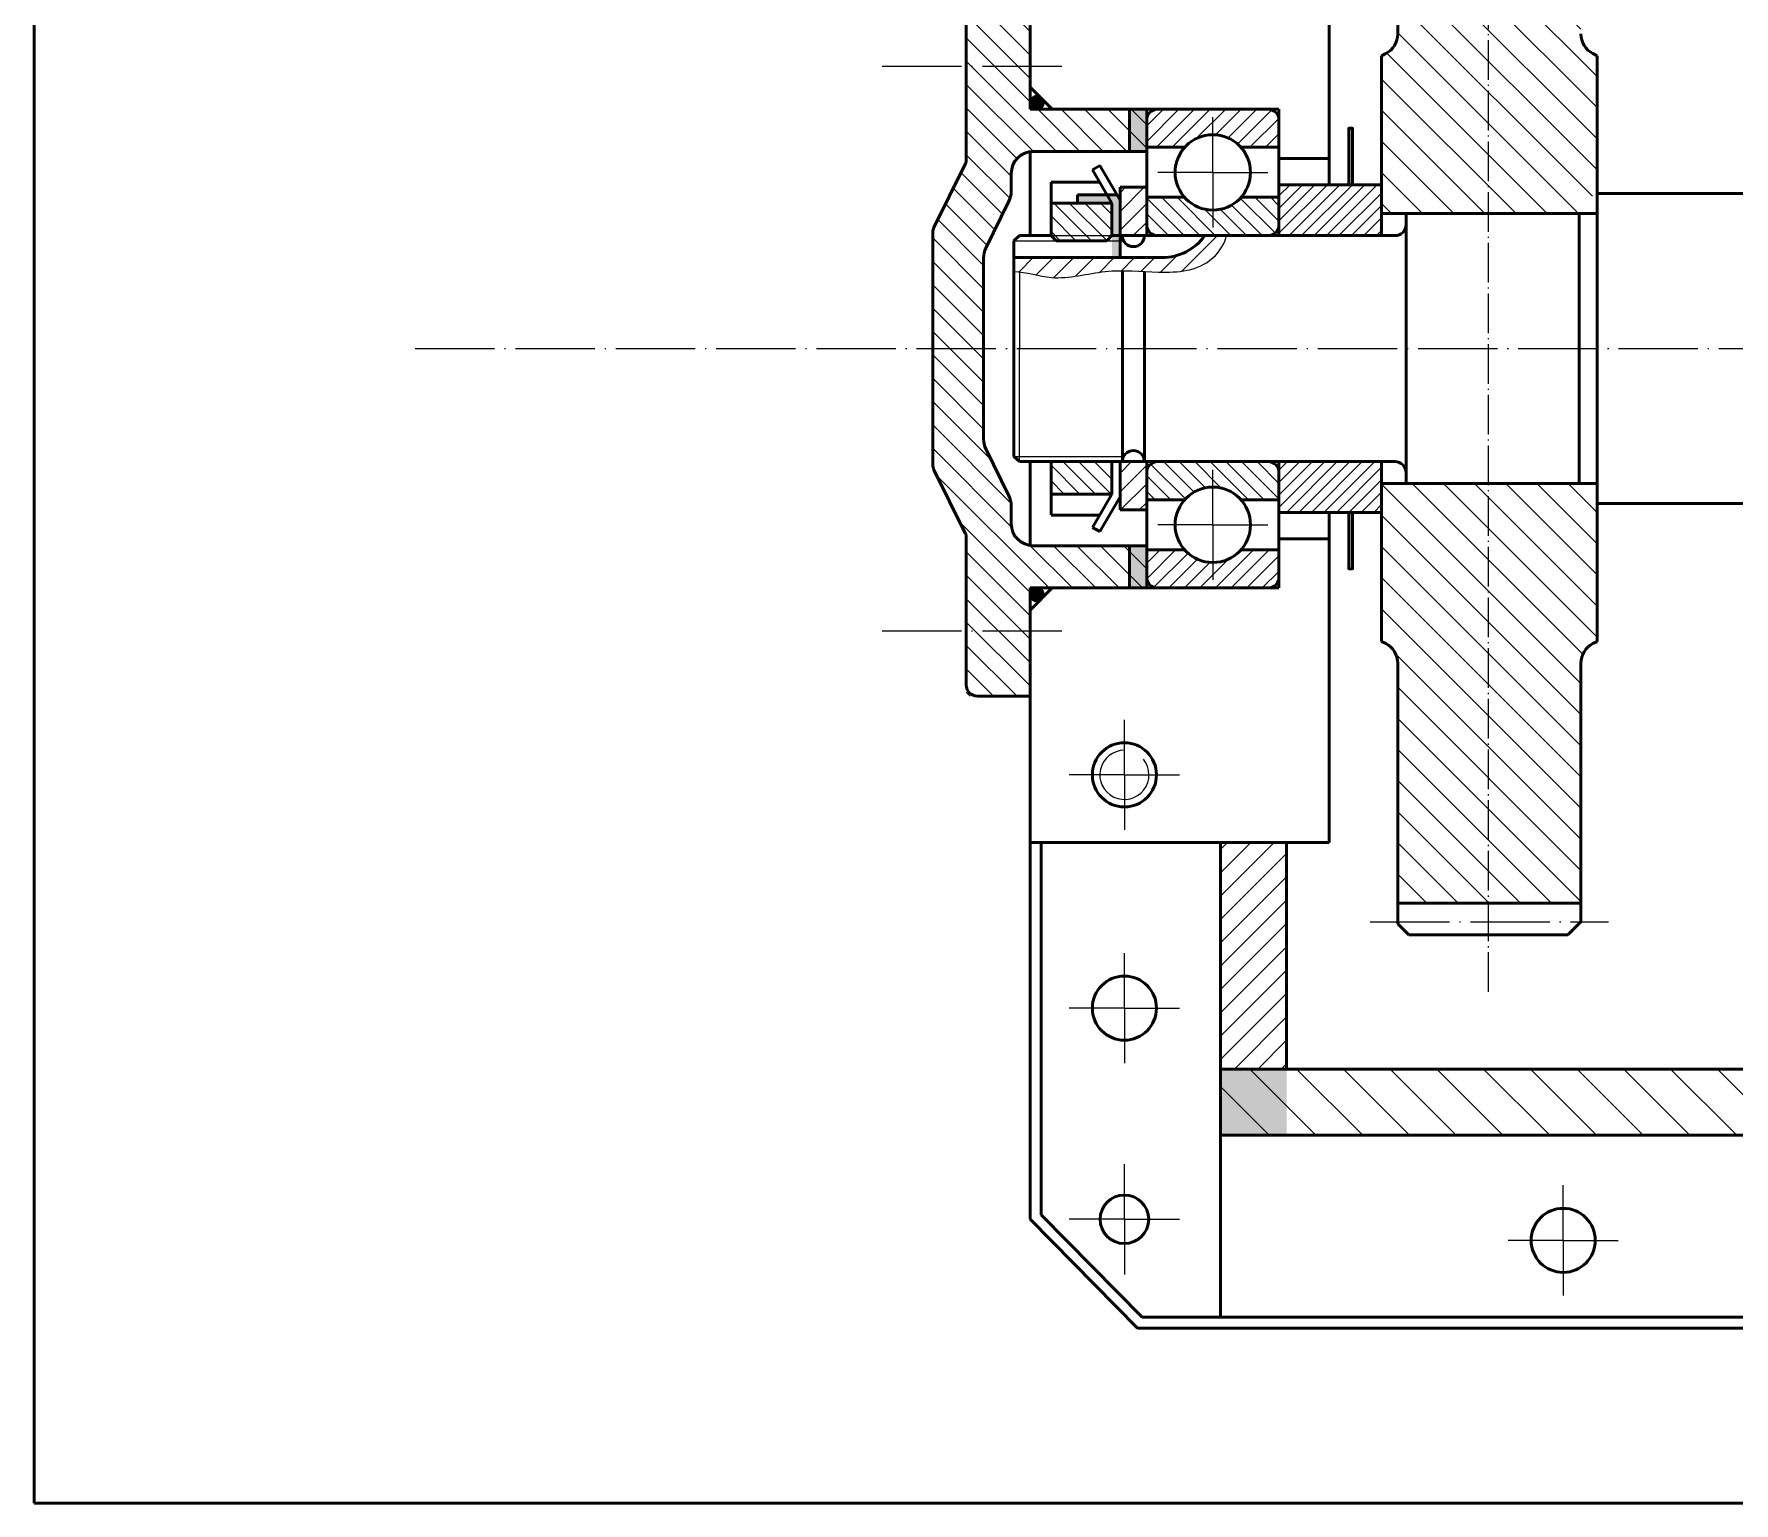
# Model space of a CAD drawing. Header units: millimetres. Extents: x 862 to 1252, y 821 to 1098.
# Drawn here: x 861.9 to 1016.2, y 821.2 to 954.5 of the extents above; entities that cross this region are included whole.
import ezdxf

# ---------------------------------------------------------------- set-up
doc = ezdxf.new("R2010")
doc.units = ezdxf.units.MM
doc.header["$LTSCALE"] = 0.3
doc.linetypes.add('ACAD_ISO04W100', pattern=[30, 24, -3, 0, -3])
for name, color, linetype, lineweight in [('Brruchkanten', 7, 'Continuous', 25), ('Schraffuren', 7, 'Continuous', 25), ('Sichtbare Körperkanten', 7, 'Continuous', 50), ('Strichpunkt', 7, 'ACAD_ISO04W100', 25)]:
    doc.layers.add(name, color=color, linetype=linetype, lineweight=lineweight)
pattern_1 = [(45, (0, 0), (-0.848528137423857, 0.848528137423857), [])]
pattern_2 = [(315, (0, 0), (0.7071067811865477, 0.7071067811865474), [])]
pattern_3 = [(315, (0, 0), (1.060660171779821, 1.060660171779821), [])]

# ---------------------------------------------------------------- blocks, each defined once
blk = doc.blocks.new('Mittelkreutz')
at = {"layer": 'Strichpunkt'}
for q in [(968.8991335809695, 946.960824791583), (963.8991335809695, 941.960824791583), (968.8991335809695, 936.960824791583), (973.8991335809695, 941.960824791583)]:
    blk.add_line((968.8991335809695, 941.960824791583), q, dxfattribs=at)

msp = doc.modelspace()

# ---------------------------------------------------------------- hatches: boundary and pattern name
at = {"layer": 'Schraffuren'}
h = msp.add_hatch(dxfattribs=at)
h.set_pattern_fill('_USER', color=256, scale=2, angle=315, style=0, pattern_type=0)
h.set_pattern_definition([(315, (0, 0), (1.414213562373095, 1.414213562373095), [])])
h.paths.add_polyline_path([(1002.307119129531, 976.3260509175315), (985.6791191295306, 976.3260509175315), (985.6791191295316, 954.5235444298854, -0.279674705683404), (984.6026210630515, 952.7495252138718), (984.2102052196952, 952.5452451323416), (984.2102052196952, 938.2226496862254), (1001.776033039367, 938.2226496862254), (1003.776033039367, 940.2226496862253), (1003.776033039367, 942.1817439314461), (1003.776033039367, 952.5452451323428), (1003.383617196011, 952.7495252138733, -0.2796747056833637), (1002.307119129531, 954.5235444298867)])
h.paths.add_polyline_path([(984.2102052196952, 899.386856702719), (984.6026210630515, 899.1825766211888, -0.2796747056834049), (985.6791191295316, 897.4085574051752), (985.6791191295306, 875.6060509175292), (1002.307119129531, 875.6060509175292), (1002.307119129531, 897.408557405174, -0.2796747056833643), (1003.383617196011, 899.1825766211873), (1003.776033039367, 899.3868567027179), (1003.776033039367, 911.7094521488352), (1001.776033039367, 913.7094521488352), (984.2102052196952, 913.7094521488352), (984.2102052196952, 911.0965482226987)])
h = msp.add_hatch(dxfattribs=at)
h.set_pattern_fill('_USER', color=256, scale=1.5, angle=315, style=0, pattern_type=0)
h.set_pattern_definition(pattern_3)
h.paths.add_polyline_path([(952.3326355943592, 959.823675566133), (947.5313949007854, 959.823675566133), (947.3459444779471, 959.8063291880513), (947.1669278414089, 959.7548918474713), (946.9840157899679, 959.6605603306261), (946.8242881195988, 959.5307823473196), (946.6999252884829, 959.3792457991526), (946.6075153682741, 959.2063589984982), (946.5506096203821, 959.0187658881492), (946.5313949007854, 958.823675566133), (946.5313982041389, 951.5946992694038), (952.3326355943592, 951.5946992694038)])
h.paths.add_polyline_path([(962.8991335809694, 947.6989998969409), (952.3326355943591, 947.6989796977473), (952.3326355943592, 951.5946992694038), (946.5313982041389, 951.5946992694038), (946.5313982041389, 942.9293895951813), (943.4879830967673, 936.7507462328123), (943.487983096767, 925.9660509175303), (948.09926156769, 925.9660509175303), (948.0992615676903, 934.6611618246768), (950.606477063935, 939.7512300005162), (950.606477063935, 941.8620960198242), (950.7587179989124, 942.6274628845543), (951.1922635015619, 943.2763095821973), (951.7168933664389, 943.6533639632512), (952.3343527360327, 943.8434966229744), (955.7800811211846, 943.8620960198241), (962.8991335809694, 943.8620960198242)])
at = {"layer": 'Schraffuren', "linetype": 'ByBlock'}
h = msp.add_hatch(dxfattribs=at)
h.set_pattern_fill('_USER', color=256, angle=45, style=0, pattern_type=0)
h.set_pattern_definition([(45, (-303.9841320250977, -20.88198862331808), (-0.7071067811865475, 0.7071067811865476), [])])
h.paths.add_polyline_path([(966.3584857127066, 944.2489998969409, -0.4451550515750404), (971.4397814492322, 944.2489998969411), (974.8991335809675, 944.2489998969409), (974.8991335809693, 946.6989998969402, 0.4142135623733093), (973.8991335809693, 947.6989998969409), (963.8991335809693, 947.6989998969409, 0.4142135623730951), (962.8991335809693, 946.6989998969409), (962.8991335809693, 944.2489998969406)])
at = {"layer": 'Schraffuren'}
h = msp.add_hatch(color=256, dxfattribs=at)
h.paths.add_polyline_path([(959.3052672076775, 939.9246705555065), (956.6112529744886, 939.9249135817705), (956.6112529744886, 939.1749135817705), (959.7381395982908, 939.1749135817705)])
h.paths.add_polyline_path([(960.1967556930667, 939.9245901345818), (959.3052672076775, 939.9246705555065), (959.7381395982909, 939.1749135817703), (959.7381395982908, 934.2226496862254), (960.4831414278573, 934.2226496862255), (960.4831414278573, 939.4366419278399)])
h = msp.add_hatch(dxfattribs=at)
h.set_pattern_fill('_USER', color=256, scale=1.2, angle=45, style=0, pattern_type=0)
h.set_pattern_definition(pattern_1)
h.paths.add_polyline_path([(960.4831414278573, 936.2226496862272), (962.8991335809692, 936.2226496862273), (962.8991335809693, 940.6148886930921), (960.4831414278573, 940.6148886930921)])
at = {"layer": 'Schraffuren', "linetype": 'ByBlock'}
h = msp.add_hatch(dxfattribs=at)
h.set_pattern_fill('_USER', color=256, angle=315, style=0, pattern_type=0)
h.set_pattern_definition([(315, (-303.9841320250977, -20.88198862331808), (0.7071067811865477, 0.7071067811865474), [])])
h.paths.add_polyline_path([(973.8991335809693, 936.2226496862256, 0.4142135623730817), (974.8991335809693, 937.2226496862256), (974.8991335809693, 939.6989998969409), (971.4632679474303, 939.6989998969409, -0.4513540548749751), (966.3349992145088, 939.6989998969409), (962.8991335809693, 939.6989998969409), (962.8991335809693, 937.2226496862252, 0.4142135623731082), (963.8991335809693, 936.2226496862252)])
at = {"layer": 'Schraffuren'}
h = msp.add_hatch(dxfattribs=at)
h.set_pattern_fill('_USER', color=256, scale=0.8, angle=45, style=0, pattern_type=0)
h.set_pattern_definition([(45, (0, 0), (-0.565685424949238, 0.565685424949238), [])])
h.paths.add_polyline_path([(984.2102052196952, 940.8355536123619), (974.8991335809694, 940.8355536123619), (974.8991335809694, 936.2226496862256), (984.2102052196952, 936.2226496862254)])
h.paths.add_polyline_path([(984.2102052196952, 915.709452148835), (974.8991335809694, 915.7094521488343), (974.8991335809694, 911.0965482226987), (984.2102052196952, 911.0965482226987)])
h = msp.add_hatch(dxfattribs=at)
h.set_pattern_fill('_USER', color=256, angle=315, style=0, pattern_type=0)
h.set_pattern_definition(pattern_2)
h.paths.add_polyline_path([(959.7381395982908, 936.2226496862273), (959.7381395982909, 939.1749135817705), (954.217733509621, 939.1749135817705), (954.217733509621, 936.2226496862273)])
h.paths.add_polyline_path([(954.217733509621, 936.2226496862273), (954.6868894672617, 935.7534937285898), (959.2689836406533, 935.7534937285899), (959.7381395982908, 936.2226496862273)])
h = msp.add_hatch(dxfattribs=at)
h.set_pattern_fill('_USER', color=256, scale=1.3, angle=45, style=0, pattern_type=0)
h.set_pattern_definition([(45, (0, 0), (-0.9192388155425117, 0.9192388155425119), [])])
edge = h.paths.add_edge_path()
edge.add_line((968.8991335809694, 934.1961072490004), (969.3617580462734, 934.6888340018534))
edge.add_line((969.3617580462734, 934.6888340018534), (969.7515353184497, 935.2409160276837))
edge.add_line((969.7515353184497, 935.2409160276837), (969.9655266704852, 935.6447229011127))
edge.add_line((969.9655266704852, 935.6447229011127), (970.1213384593198, 936.0749474891546))
edge.add_line((970.1213384593198, 936.0749474891546), (970.1535978419735, 936.2226496862253))
edge.add_line((970.1535978419735, 936.2226496862253), (968.8991335809694, 936.2226496862268))
edge.add_line((968.8991335809694, 936.2226496862268), (968.174229073639, 936.2226496862269))
edge.add_arc((964.2803771820052, 939.0130502538101), 4.790450697121235, 270.2621178916902, 324.37397178392075, ccw=False)
edge.add_line((964.3022925563607, 934.2226496862254), (950.8379530126205, 934.2226496862255))
edge.add_line((950.8379530126205, 934.2226496862255), (950.8379530126205, 932.9627528554997))
edge.add_spline(control_points=[(950.8379530126203, 932.9627528554997), (951.008409782174, 932.9596698875316), (951.1782622139651, 932.9478025778625), (951.3476419464293, 932.9294961263331)], knot_values=[0, 0, 0, 0, 0.5114539420157059, 0.5114539420157059, 0.5114539420157059, 0.5114539420157059], degree=3, periodic=0)
edge.add_spline(control_points=[(951.3476419464293, 932.9294961263331), (952.3246303084433, 932.8239038583928), (954.8882505896229, 931.9709545108287), (959.1379642838026, 933.3022399079496), (963.9796198825584, 932.7750737106105), (967.5614726008641, 932.9678666075147), (968.8991335809694, 934.1961072490003)], knot_values=[0.5114539420157059, 0.5114539420157059, 0.5114539420157059, 0.5114539420157059, 3.461538593739889, 8.37913251167216, 13.21757417470766, 18.2988327199478, 18.29883271994783, 18.29883271994783, 18.29883271994783], degree=3, periodic=0)
h = msp.add_hatch(dxfattribs=at)
h.set_pattern_fill('_USER', color=256, scale=1.5, angle=315, style=0, pattern_type=0)
h.set_pattern_definition(pattern_3)
h.paths.add_polyline_path([(952.3326355943593, 894.4171866676223), (946.5313982041389, 894.4171866676223), (946.5313982041389, 900.3374025656568), (952.3326355943592, 900.3374025656568)])
h.paths.add_polyline_path([(962.8991335809694, 904.2331019381197), (952.3326355943591, 904.2331221373133), (952.3326355943592, 900.3374025656568), (946.5313982041389, 900.3374025656568), (946.5313982041389, 909.0027122398793), (943.4879830967673, 915.1813556022483), (943.487983096767, 925.9660509175303), (948.09926156769, 925.9660509175303), (948.0992615676903, 917.2709400103838), (950.606477063935, 912.1808718345444), (950.606477063935, 908.0700058152364), (962.8991335809694, 908.0700058152364)])
h = msp.add_hatch(dxfattribs=at)
h.set_pattern_fill('_USER', color=256, angle=315, style=0, pattern_type=0)
h.set_pattern_definition(pattern_2)
h.paths.add_polyline_path([(959.7381395982908, 915.7094521488333), (954.217733509621, 915.7094521488333), (954.217733509621, 912.7571882532901), (959.7381395982909, 912.7571882532901)])
h = msp.add_hatch(dxfattribs=at)
h.set_pattern_fill('_USER', color=256, scale=1.2, angle=45, style=0, pattern_type=0)
h.set_pattern_definition(pattern_1)
h.paths.add_polyline_path([(960.4831414278573, 911.3172131419685), (962.8991335809693, 911.3172131419685), (962.8991335809692, 915.7094521488333), (960.4831414278572, 915.7094521488334)])
at = {"layer": 'Schraffuren', "linetype": 'ByBlock'}
h = msp.add_hatch(dxfattribs=at)
h.set_pattern_fill('_USER', color=256, angle=315, style=0, pattern_type=0)
h.set_pattern_definition([(135, (2241.782399187036, 1872.814090458379), (-0.7071067811865477, -0.7071067811865474), [])])
h.paths.add_polyline_path([(963.8991335809694, 915.7094521488349, 0.4142135623729624), (962.8991335809694, 914.7094521488353), (962.8991335809694, 912.2331019381196), (966.3349992145085, 912.2331019381196, -0.4513540548749484), (971.4632679474299, 912.2331019381196), (974.8991335809719, 912.2331019381196), (974.8991335809694, 914.709452148835, 0.4142135623732139), (973.8991335809694, 915.7094521488353)])
h = msp.add_hatch(dxfattribs=at)
h.set_pattern_fill('_USER', color=256, angle=45, style=0, pattern_type=0)
h.set_pattern_definition([(225, (2241.782399187036, 1872.814090458379), (0.7071067811865475, -0.7071067811865476), [])])
h.paths.add_polyline_path([(971.4397814492321, 907.6831019381195, -0.4451550515750539), (966.3584857127064, 907.6831019381194), (962.8991335809704, 907.6831019381195), (962.8991335809694, 905.2331019381201, 0.4142135623732142), (963.8991335809694, 904.2331019381196), (973.8991335809694, 904.2331019381196, 0.4142135623729896), (974.8991335809694, 905.2331019381193), (974.8991335809703, 907.6831019381196)])
at = {"layer": 'Schraffuren'}
h = msp.add_hatch(dxfattribs=at)
h.set_pattern_fill('_USER', color=256, scale=1.5, angle=45, style=0, pattern_type=0)
h.set_pattern_definition([(45, (0, 0), (-1.060660171779821, 1.060660171779821), [])])
h.paths.add_polyline_path([(975.6019073865212, 881.1412007285915), (969.6019073865197, 881.1412007285915), (969.6019073865212, 860.5643786977652), (975.6019073865212, 860.5643786977652)])
msp.add_hatch(color=256, dxfattribs=at).paths.add_polyline_path([(975.601907386521, 860.5643786977652), (975.6019073865212, 854.5643786977652), (975.3005853242022, 854.5643786977652), (969.6019073865212, 854.5643786977652), (969.6019073865212, 859.5043996128051), (969.6019073865212, 860.5643786977652)])
h = msp.add_hatch(dxfattribs=at)
h.set_pattern_fill('_USER', color=256, scale=3, angle=315, style=0, pattern_type=0)
h.set_pattern_definition([(315, (0, 0), (2.121320343559643, 2.121320343559642), [])])
h.paths.add_polyline_path([(1125.324232005095, 860.5643786977654), (969.601907386521, 860.5643786977652), (969.6019073865212, 854.5643786977652), (1125.324232005095, 854.5643786977652)])
at = {"layer": 'Sichtbare Körperkanten', "ltscale": 0.5}
h = msp.add_hatch(color=256, dxfattribs=at)
h.paths.add_polyline_path([(962.8991335809694, 947.6989998969409), (961.3431115426092, 947.6989969224086), (961.3431115426092, 943.8620960198243), (962.8991335809694, 943.8620960198243)])
h.paths.add_polyline_path([(961.3431115426102, 908.0700058152355), (961.3431115426104, 904.2331019381189), (962.8991335809706, 904.233101938119), (962.8991335809704, 908.0700058152356)])
h.paths.add_polyline_path([(1132.031222535663, 1015.517804661299), (1133.61900112347, 1015.517804661299), (1133.61900112347, 1020.556234012554), (1132.031222535663, 1020.556234012554)])
h.paths.add_polyline_path([(1133.619001123469, 974.4142971737621), (1132.031222535662, 974.4142971737621), (1132.031222535662, 969.3758678225063), (1133.619001123469, 969.3758678225063)])
h.paths.add_polyline_path([(1132.026831637286, 943.4796388765129), (1132.026831637286, 939.6427349993962), (1133.834350482473, 939.6427349993962), (1133.834350482473, 943.4796354212127)])
h.paths.add_polyline_path([(1133.834350482473, 912.2893668356644), (1132.026831637286, 912.2893668356644), (1132.026831637286, 908.4524732613116), (1133.834350482473, 908.4524749542071)])
for points in [[(953.3364114774681, 947.872752406713), (953.3324192904305, 947.8687643411355, -0.6546359340199032), (952.332638897713, 948.2671372031203), (952.332638897713, 948.3051338323472, -0.3660817028584331), (952.8406090563728, 948.867951340166), (952.9983250792918, 948.867951340166, -0.3752842771181154), (953.5066026886252, 948.2861355177338, -0.1977979292225397)], [(981.5813123539531, 945.9591213696862), (981.2350959216246, 945.959121369686), (981.2350959216246, 940.835553612362), (981.5813123539538, 940.835553612362)], [(981.5813123539546, 905.9729804653748), (981.2350959216261, 905.9729804653749), (981.2350959216258, 911.096548222699), (981.5813123539549, 911.096548222699)], [(953.3364114774681, 904.0593494283477), (953.3324192904305, 904.0633374939251, 0.6546359340199032), (952.332638897713, 903.6649646319403), (952.332638897713, 903.6269680027134, 0.3660817028584331), (952.8406090563728, 903.0641504948946), (952.9983250792918, 903.0641504948946, 0.3752842771181154), (953.5066026886252, 903.6459663173268, 0.1977979292225397)]]:
    msp.add_hatch(color=256, dxfattribs=at).paths.add_polyline_path(points)

# ---------------------------------------------------------------- linework, layer by layer
at = {"layer": 'Brruchkanten', "ltscale": 0.5}
msp.add_arc((960.8760105977167, 887.2700600165434), 2.231769118876173, 90, 39.27965525232216, dxfattribs=at)
at = {"layer": 'Schraffuren'}
for p, q in [((962.8991335809694, 947.6989998969409), (952.3326388977127, 947.6989796977537)), ((950.8379530126205, 935.7534937285898), (960.8125777288893, 935.7534937285899)), ((954.217733509621, 936.2226496862273), (959.7381395982908, 936.2226496862273)), ((966.5414419552197, 936.2226496862254), (966.5414419552197, 936.2226496862254)), ((971.3637113935811, 936.2226496862255), (971.3637113935811, 936.2226496862255)), ((951.3476419464291, 932.929496126333), (951.347641946429, 925.9660509175303)), ((951.347641946429, 915.7094521488332), (951.347641946429, 925.9660509175302)), ((950.8379530126205, 916.1786081064707), (960.6956930596436, 916.1786081064707)), ((969.6019073865197, 881.1412007285915), (966.6019073865197, 881.1412007285915))]:
    msp.add_line(p, q, dxfattribs=at)
msp.add_open_spline([(950.8379530126203, 932.9627528554996), (951.991610532687, 932.9418872178957), (954.7171887090865, 931.9173668576476), (959.1379642838026, 933.3022399079496), (963.9796198825584, 932.7750737106105), (968.4220789685793, 933.0141886670114), (970.0446383084894, 935.5968341040991), (970.1535978419736, 936.2226496862261)], degree=3, knots=[0, 0, 0, 0, 3.461538593739889, 8.37913251167216, 13.21757417470766, 18.2988327199478, 20.68222417583811, 20.68222417583948, 20.68222417583948, 20.68222417583948], dxfattribs=at)
at = {"layer": 'Sichtbare Körperkanten', "ltscale": 0.5}
for p, q in [((861.9245924611126, 821.1683134163064), (861.9245924611125, 1098.168313416306)), ((952.3326355943592, 949.6989998969409), (954.3326355943592, 947.6989998969409)), ((954.3326388977121, 904.2331019381193), (952.3326388977121, 902.2331019381193)), ((1002.307119129531, 873.9308282640454), (1002.307119129531, 875.6060509175292)), ((985.6791191295309, 873.7440509175291), (986.6791191295309, 872.7440509175291)), ((1002.307119129531, 873.9308282640454), (1001.119148032406, 872.7440509175291)), ((986.6791191295309, 872.7440509175291), (1001.119148032406, 872.7440509175291)), ((1251.924592461113, 821.1683134163063), (861.9245924611126, 821.1683134163064))]:
    msp.add_line(p, q, dxfattribs=at)
at = {"layer": 'Sichtbare Körperkanten'}
for p, q in [((985.6791191295316, 954.5235444298854), (985.6791191295306, 976.432200706814)), ((952.3326388977129, 947.6989796977537), (952.3326388977129, 974.961155072517)), ((952.3326388977129, 947.6989796977537), (952.3326388977129, 974.961155072517)), ((979.4550636089126, 974.9660509175301), (979.4550636089127, 943.2314355140009)), ((952.3326355943595, 973.2331221373072), (952.3326355943591, 947.6989796977473)), ((952.3326388977129, 973.2331221373067), (952.3326388977129, 947.6989796977537)), ((946.5313949007854, 958.823675566133), (946.5313982041389, 943.162312888073)), ((984.6026210630517, 952.749525213872), (984.2102052196952, 952.5452451323416)), ((984.2102052196952, 952.5452451323416), (984.2102052196952, 938.2226496862254)), ((1003.383617196011, 952.7495252138732), (1003.776033039367, 952.5452451323429)), ((1003.776033039367, 952.5452451323429), (1003.776033039367, 940.2226496862254)), ((974.8991335809693, 947.6989998969409), (952.3326388977127, 947.6989998969409)), ((962.8991335809694, 942.8828279216873), (962.8991335809694, 947.6989998969409)), ((963.8991335809693, 947.6989998969409), (973.8991335809693, 947.6989998969409)), ((974.8991335809692, 943.231435514001), (974.8991335809692, 947.6989998969409)), ((962.8991335809693, 937.2226496862252), (962.8991335809693, 946.6989998969409)), ((974.8991335809693, 946.6989998969298), (974.8991335809624, 937.2226496862145)), ((962.8991335809695, 944.2489998969406), (966.3584857127067, 944.2489998969409)), ((971.4397814492323, 944.2489998969411), (974.8991335809693, 944.2489998969409)), ((943.5909057291382, 936.9596964472591), (946.428475571768, 942.7204393807344)), ((952.3326388977129, 943.8432604902102), (952.3326388977129, 936.2226496862273)), ((962.8991335809694, 943.8620960198242), (952.606477063935, 943.8620960198242)), ((974.8991335809693, 943.231435514001), (979.4550636089127, 943.2314355140009)), ((979.4550636089127, 943.2314355140009), (979.4550636089126, 940.835553612362)), ((950.606477063935, 941.8620960198242), (950.606477063935, 940.2170765862995)), ((954.217676039231, 941.0853903762088), (958.6351253067412, 941.0853903762088)), ((954.217733509621, 936.2226496862273), (954.217733509621, 941.0628572503646)), ((957.9881395982911, 942.2060024950163), (958.6376586511294, 942.5810024950164)), ((957.9881395982909, 942.2060024950162), (959.7381395982907, 939.1749135817705)), ((958.6376586511294, 942.5810024950164), (960.4831414278573, 939.4366419278399)), ((1003.776033039367, 942.1817439314461), (1003.776033039367, 925.9660509175302)), ((1003.776033039367, 940.2226496862254), (1003.776033039367, 941.2226496862254)), ((956.6112529744886, 939.1749135817705), (956.6112529744886, 939.9249135817705)), ((956.6112529744886, 939.9249135817705), (960.1967556930667, 939.9245901345818)), ((960.4831414278573, 934.2226496862254), (960.4831414278573, 940.6148886930921)), ((960.4831414278572, 940.6148886930921), (962.8991335809693, 940.6148886930921)), ((962.8991335809693, 940.6148886930921), (962.8991335809692, 936.2226496862273)), ((962.8991335809693, 939.6989998969409), (966.3349992145089, 939.6989998969409)), ((971.4632679474302, 939.6989998969409), (974.8991335809693, 939.6989998969409)), ((974.8991335809694, 936.2226496862256), (974.8991335809694, 940.8355536123619)), ((974.8991335809694, 940.8355536123619), (984.2102052196952, 940.8355536123619)), ((984.2102052196952, 940.8355536123619), (984.2102052196952, 936.2226496862255)), ((1062.542934528662, 940.0411601647386), (1003.776033039367, 940.0411601647393)), ((948.3051068324321, 935.0790622535704), (950.4006317991932, 939.3333295716226)), ((959.7381395982909, 939.1749135817705), (954.217733509621, 939.1749135817705)), ((959.7381395982909, 939.1749135817705), (959.7381395982907, 936.2226496862273)), ((984.2102052196952, 938.2226496862254), (1003.776033039367, 938.2226496862254)), ((986.4325876095503, 938.2226496862254), (986.4325876095503, 937.2226496862254)), ((986.4325876095503, 938.2226496862254), (986.4325876095503, 913.7094521488353)), ((1002.142236643356, 938.2226496862254), (1002.142236643356, 913.7094521488351)), ((943.4879830967673, 936.5178229399206), (943.487983096767, 925.9660509175302)), ((951.347641946429, 936.2226496862273), (950.8379530126205, 935.7534937285898)), ((950.8379530126205, 935.7534937285898), (950.8379530126205, 925.9660509175302)), ((951.347641946429, 936.2226496862273), (954.217733509621, 936.2226496862273)), ((954.6868894672616, 935.7534937285899), (954.217733509621, 936.2226496862273)), ((959.2689836406533, 935.7534937285899), (954.6868894672616, 935.7534937285899)), ((959.2689836406533, 935.7534937285899), (959.7381395982908, 936.2226496862273)), ((960.8991335809693, 936.2226496862273), (959.7381395982908, 936.2226496862273)), ((962.8991335809692, 936.2226496862273), (960.4831414278573, 936.2226496862272)), ((985.4325876095503, 936.2226496862254), (962.8991335809693, 936.2226496862272)), ((963.8991335809693, 936.2226496862252), (973.8991335809693, 936.2226496862256)), ((985.4325876095508, 936.2226496862254), (974.8991335809694, 936.2226496862256)), ((948.0992615676903, 934.1953152388936), (948.09926156769, 925.9660509175302)), ((964.5414419552197, 934.2226496862254), (950.8379530126205, 934.2226496862254)), ((960.6981314028856, 933.0236125498951), (960.6956930596423, 925.9660509175302)), ((962.6956930596435, 932.9647298088456), (962.6956930596435, 925.9660509175303)), ((943.4879830967673, 915.41427889514), (943.487983096767, 925.9660509175304)), ((948.0992615676903, 917.736786596167), (948.09926156769, 925.9660509175304)), ((950.8379530126205, 916.1786081064707), (950.8379530126205, 925.9660509175303)), ((960.6956930596435, 915.7094521488334), (960.6956930596423, 925.9660509175302)), ((962.6956930596435, 915.7094521488333), (962.6956930596424, 925.9660509175303)), ((1003.776033039366, 910.7094521488353), (1003.776033039367, 925.9660509175305)), ((1003.776033039367, 909.7503579036145), (1003.776033039367, 925.9660509175304)), ((948.3051068324321, 916.8530395814902), (950.4006317991932, 912.598772263438)), ((943.5909057291382, 914.9724053878015), (946.428475571768, 909.2116624543262)), ((950.8379530126205, 916.1786081064707), (951.347641946429, 915.7094521488332)), ((951.347641946429, 915.7094521488333), (954.217733509621, 915.7094521488333)), ((952.332638897713, 915.7094521488333), (952.332638897713, 908.0700058152364)), ((954.217733509621, 915.7094521488333), (954.217733509621, 910.869244584696)), ((954.217733509621, 915.7094521488333), (960.4831414278573, 915.7094521488333)), ((959.7381395982909, 912.7571882532901), (959.7381395982908, 915.7094521488333)), ((960.4831414278572, 915.7094521488334), (960.4831414278573, 911.3172131419685)), ((962.8991335809692, 915.7094521488333), (960.4831414278573, 915.7094521488334)), ((962.8991335809692, 915.7094521488333), (985.4325876095502, 915.7094521488351)), ((962.8991335809693, 911.3172131419685), (962.8991335809692, 915.7094521488333)), ((973.8991335809694, 915.7094521488353), (963.8991335809694, 915.7094521488349)), ((985.1315914279999, 915.7094521488351), (974.8991335809694, 915.709452148835)), ((974.8991335809694, 915.709452148835), (974.8991335809694, 911.0965482226987)), ((984.2102052196952, 911.0965482226987), (984.2102052196952, 915.7094521488351)), ((962.8991335809694, 905.2331019381211), (962.8991335809733, 914.7094521488364)), ((974.8991335809728, 914.7094521488311), (974.8991335809694, 905.2331019381154)), ((984.2102052196952, 913.7094521488352), (1002.97633474327, 913.7094521488351)), ((984.2102052196952, 899.386856702719), (984.2102052196952, 913.7094521488352)), ((986.4325876095503, 913.7094521488352), (986.4325876095503, 914.7094521488352)), ((1002.97633474327, 913.7094521488351), (1003.776033039367, 913.7094521488351)), ((959.7381395982909, 912.7571882532901), (954.217733509621, 912.7571882532901)), ((957.9881395982909, 909.7260993400445), (959.7381395982908, 912.7571882532901)), ((958.6376586511294, 909.3510993400442), (960.4831414278573, 912.4954599072207)), ((966.3349992145086, 912.2331019381196), (962.8991335809694, 912.2331019381196)), ((974.8991335809694, 912.2331019381196), (971.4632679474298, 912.2331019381196)), ((1062.542934528662, 911.890941670322), (1003.776033039367, 911.8909416703214)), ((950.606477063935, 911.7150252487611), (950.606477063935, 910.0700058152364)), ((954.217676039231, 910.8467114588518), (958.6351253067412, 910.8467114588518)), ((960.4831414278572, 911.3172131419685), (962.8991335809693, 911.3172131419685)), ((974.8991335809694, 911.0965482226987), (984.2102052196952, 911.0965482226987)), ((979.4550636089125, 908.7006663210592), (979.4550636089125, 911.0965482226986)), ((1003.776033039367, 899.3868567027178), (1003.776033039367, 911.7094521488352)), ((1003.776033039367, 911.7094521488352), (1003.776033039367, 910.7094521488352)), ((946.5313982041389, 895.4171866676223), (946.5313982041389, 908.7697889469877)), ((957.9881395982909, 909.7260993400445), (958.6349457106887, 909.3464769924124)), ((962.8991335809686, 909.0492739133721), (962.8991335809684, 904.2331019381185)), ((974.8991335809691, 908.7006663210591), (979.4550636089125, 908.7006663210592)), ((974.899133580969, 908.7006663210591), (974.8991335809689, 904.2331019381191)), ((979.4550636089124, 881.1412007285915), (979.4550636089125, 908.7006663210592)), ((962.8991335809694, 908.0700058152364), (952.606477063935, 908.0700058152364)), ((966.3584857127064, 907.6831019381194), (962.8991335809694, 907.6831019381195)), ((974.8991335809692, 907.6831019381196), (971.439781449232, 907.6831019381195)), ((974.899133580969, 904.2331019381191), (952.3326388977124, 904.2331019381194)), ((952.3326388977118, 881.1412007285916), (952.3326388977121, 904.2331019381194)), ((973.8991335809694, 904.2331019381196), (963.8991335809694, 904.2331019381196)), ((984.6026210630517, 899.1825766211887), (984.2102052196952, 899.386856702719)), ((1003.383617196011, 899.1825766211874), (1003.776033039367, 899.3868567027178)), ((985.6791191295316, 897.4085574051752), (985.6791191295309, 873.7440509175291)), ((1002.30711912953, 875.6060509175292), (1002.307119129527, 897.4085574051761)), ((952.3326388977127, 894.4171866676223), (947.5313982041389, 894.4171866676223)), ((952.3326388977118, 881.1412007285916), (979.455063608912, 881.1412007285915)), ((952.3328130710728, 846.9248159658956), (952.3328130710723, 881.1412007285916)), ((953.3326388977118, 881.1412007285916), (953.3326388977144, 847.3346685202652)), ((969.6019073865197, 881.1412007285957), (966.6019073865197, 881.1412007285896)), ((969.6019073865212, 860.5643786977652), (969.6019073865197, 881.1412007285957)), ((969.60190738652, 878.3686238066683), (969.6019073865197, 881.1412007285915)), ((975.6019073865212, 860.5643786977652), (975.6019073865212, 881.1412007285957)), ((985.6791191295302, 875.6060509175292), (1002.30711912953, 875.6060509175292)), ((969.6019073865212, 860.5643786977652), (975.6019073865212, 860.5643786977652)), ((969.601907386521, 860.5643786977652), (969.6019073865212, 854.5643786977652)), ((969.6019073865212, 860.5643786977652), (1125.324232005095, 860.5643786977654)), ((975.6019073865212, 854.5643786977652), (969.6019073865212, 854.5643786977652)), ((969.6019073865212, 854.5643786977652), (975.3005853242022, 854.5643786977652)), ((969.6019073865212, 854.5643786977652), (969.6019073865212, 838.0500643766862)), ((969.6019073865212, 854.5643786977652), (1125.324232005095, 854.5643786977652)), ((975.3005853242022, 854.5643786977652), (975.6019073865212, 854.5643786977652)), ((953.3326388977143, 847.3346685202649), (962.4798100786527, 838.0500643766862)), ((952.3328130710728, 846.9248159658956), (962.0527522988084, 837.0500643766862)), ((962.4798100786527, 838.0500643766862), (1132.454415867502, 838.0500643766862)), ((969.6019073865212, 838.0500643766862), (1035.289626570059, 838.0500643766862)), ((962.0527522988084, 837.0500643766862), (969.6019073865212, 837.0500643766862)), ((969.6019073865212, 837.0500643766862), (1125.324232005095, 837.0500643766862))]:
    msp.add_line(p, q, dxfattribs=at)
at = {"layer": 'Sichtbare Körperkanten', "ltscale": 0.5}
for points in [[(962.8991335809694, 947.6989998969409), (961.3431115426092, 947.6989998969409), (961.3431115426092, 943.8620960198243), (962.8991335809694, 943.8620960198243)], [(981.5813123539538, 940.835553612362), (981.2350959216246, 940.835553612362), (981.2350959216246, 945.959121369686), (981.5813123539532, 945.9591213696862)], [(981.5813123539549, 911.096548222699), (981.2350959216258, 911.096548222699), (981.235095921626, 905.9729804653749), (981.5813123539547, 905.9729804653748)], [(962.8991335809706, 904.233101938119), (961.3431115426104, 904.2331019381189), (961.3431115426102, 908.0700058152355), (962.8991335809704, 908.0700058152356)]]:
    msp.add_lwpolyline(points, close=True, dxfattribs=at)
for centre in [(952.9194670678323, 948.2861355177338), (952.9194670678323, 903.6459663173268)]:
    msp.add_circle(centre, 0.587135620792835, dxfattribs=at)
at = {"layer": 'Sichtbare Körperkanten'}
for centre, radius in [((968.8991335809695, 941.960824791583), 3.419157338188484), ((968.8991335809692, 909.9712770434774), 3.419157338188484), ((960.8760105977167, 887.2700600165434), 2.909016620923921), ((960.8760105977167, 866.0922294485252), 2.909016620923921), ((960.8760105977167, 846.9248159658958), 2.204063559998303), ((1000.698457670056, 845.0087590519373), 2.909016620923921)]:
    msp.add_circle(centre, radius, dxfattribs=at)
for centre, radius, start, end in [((983.6791191295316, 954.5235444298853), 2, 297.5001520242348, 2.518999307719105e-12), ((1004.307119129531, 954.5235444298867), 2, 180.0000000000005, 242.4998479757687), ((963.8991335809693, 946.6989998969409), 1, 90, 180), ((973.8991335809693, 946.6989998969409), 1, 0, 90), ((945.5313982041389, 943.162312888073), 1, 333.7765204993535, 0), ((952.606477063935, 941.8620960198242), 2, 90, 180), ((948.606477063935, 940.2170765862995), 2, 333.7765204993535, 0), ((944.4879830967673, 936.5178229399206), 1, 153.7765204993534, 179.9999999999988), ((963.8991335809693, 937.2226496862252), 1, 180, 270.0000000000032), ((973.8991335809693, 937.2226496862254), 1, 270.0000000000032, 0), ((985.4325876095503, 937.2226496862254), 1, 270, 0), ((950.0992615676903, 934.1953152388935), 2, 153.7765204993536, 179.9999999999978), ((961.6956930596435, 936.2226496862274), 1, 179.9999999999958, 359.9999999999958), ((964.2803771820053, 939.0130502538103), 4.790450697121418, 270.262117891682, 324.3739717839183), ((950.0992615676903, 917.7367865961671), 2, 180.0000000000022, 206.2234795006465), ((961.6956930596435, 915.7094521488334), 1, 7.473048758724234e-12, 180.0000000000066), ((944.4879830967673, 915.41427889514), 1, 180.0000000000012, 206.2234795006465), ((963.8991335809694, 914.7094521488349), 1, 90, 180), ((973.8991335809694, 914.7094521488353), 1, 0, 90), ((985.4325876095503, 914.7094521488352), 1, 0, 90.00000000000001), ((948.606477063935, 911.7150252487611), 2, 0, 26.22347950064637), ((945.5313982041389, 908.7697889469877), 1, 0, 26.22347950064662), ((952.606477063935, 910.0700058152364), 2, 180, 270), ((963.8991335809694, 905.2331019381196), 1, 180, 270), ((973.8991335809694, 905.2331019381196), 1, 270, 0), ((983.6791191295316, 897.4085574051753), 2, 359.9999999999975, 62.49984797576519), ((1004.307119129531, 897.408557405174), 2, 117.5001520242313, 179.9999999999995), ((947.5313982041389, 895.4171866676223), 1, 180, 270)]:
    msp.add_arc(centre, radius, start, end, dxfattribs=at)
at = {"layer": 'Strichpunkt', "ltscale": 0.5}
msp.add_line((993.8991335809683, 1018.358522299058), (993.8991335809683, 867.5472237566621), dxfattribs=at)
at = {"layer": 'Strichpunkt'}
for p, q in [((938.8960574624958, 951.5946992694038), (955.4684835378979, 951.5946992694038)), ((896.5240333417881, 925.9660509175303), (1188.687048388716, 925.9660509175303)), ((938.8960574624958, 900.3374025656568), (955.4684835378979, 900.3374025656568)), ((983.1724455998555, 873.9213807696228), (1004.822808090426, 873.9213807696228))]:
    msp.add_line(p, q, dxfattribs=at)

# ---------------------------------------------------------------- block references
for p in [(0, 0), (-3.410605131648481e-13, -31.98954774810568), (-8.023122983252847, -54.69076477503961), (-8.023122983252847, -75.86859534305779), (-8.023122983252847, -95.03600882568719), (31.79932408908655, -96.95206573964572)]:
    msp.add_blockref('Mittelkreutz', p, dxfattribs=at)

doc.saveas('drawing.dxf')
